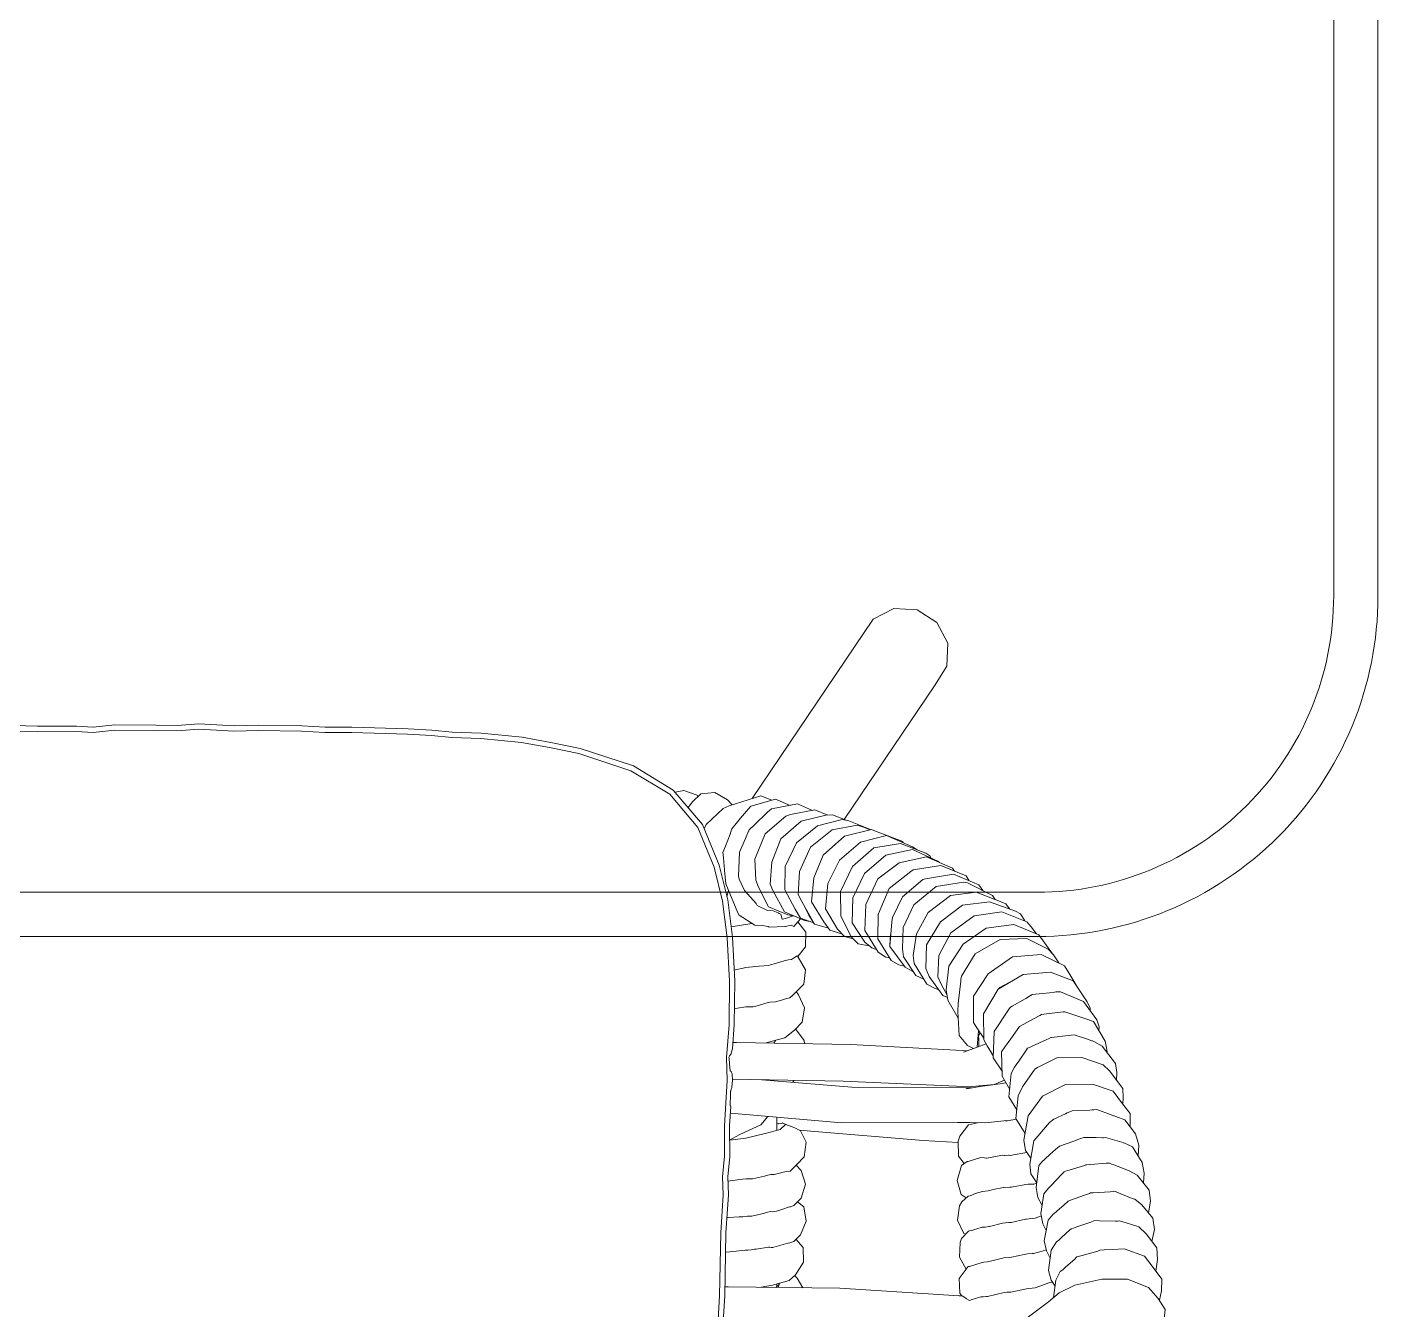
# Model space of a CAD drawing. Header units: centimetres. Extents: x 5488 to 20269, y -31398 to -19684.
# Drawn here: x 11840.88 to 11880.53, y -23147.82 to -23110.16 of the extents above; entities that cross this region are included whole.
import ezdxf

# ---------------------------------------------------------------- set-up
doc = ezdxf.new("R2010")
doc.units = ezdxf.units.CM
doc.set_wipeout_variables(frame=1)
doc.linetypes.add('DOT', pattern=[0.25, 0, -0.25])
doc.layers.add('wipeout', color=7, linetype='Continuous', true_color=0xffffff)
doc.layers.add('xxx_Auto_Tefris_Tefris', color=32, linetype='Continuous', lineweight=15)

# ---------------------------------------------------------------- blocks, each defined once
blk = doc.blocks.new('uyt6ueueyu')
at = {"linetype": 'DOT'}
blk.add_wipeout([(-901.908, 523.87), (-841.908, 523.87), (-834.837, 520.941), (-831.908, 513.87), (-831.908, 451.684), (-834.837, 446.799), (-841.908, 443.87), (-901.908, 443.87), (-908.979, 446.799), (-911.908, 453.87), (-911.908, 513.87), (-908.979, 520.941)], dxfattribs=at).dxf.layer = 'wipeout'
at = {"color": 0}
for points in [[(-901.908, 523.87), (-841.908, 523.87, -0.414214), (-831.908, 513.87), (-831.908, 453.87, -0.414214), (-841.908, 443.87), (-901.908, 443.87, -0.414214), (-911.908, 453.87), (-911.908, 513.87, -0.414214)], [(-901.908, 522.57), (-841.908, 522.57, -0.414214), (-833.208, 513.87), (-833.208, 453.87, -0.414214), (-841.908, 445.17), (-901.908, 445.17, -0.414214), (-910.608, 453.87), (-910.608, 513.87, -0.414214)]]:
    blk.add_lwpolyline(points, format="xyb", close=True, dxfattribs=at)
blk = doc.blocks.new('trtetre')
at = {"color": 0, "linetype": 'ByBlock'}
for points in [[(398.647, 34.529), (399.744, 35.351)], [(408.211, 35.404), (408.147, 34.36)], [(408.363, 35.401), (408.299, 34.358)], [(395.264, 35.126), (395.226, 34.758)], [(395.427, 34.43), (395.226, 34.758)], [(398.332, 34.272), (398.647, 34.529)], [(400.912, 34.475), (400.954, 34.493)], [(400.987, 34.481), (400.954, 34.493)], [(395.323, 33.865), (395.334, 34.214)], [(395.393, 34.485), (395.334, 34.214)], [(395.427, 34.43), (395.712, 34.107)], [(395.712, 34.107), (396.327, 33.863)], [(397.871, 34.04), (398.332, 34.272)], [(398.432, 33.896), (398.498, 34.407)], [(398.69, 33.996), (399.035, 34.126)], [(399.129, 34.133), (399.035, 34.126)], [(399.237, 34.142), (399.129, 34.133)], [(399.237, 34.142), (399.297, 34.147)], [(399.297, 34.147), (399.753, 34.244)], [(399.776, 34.245), (399.753, 34.244)], [(399.874, 34.251), (399.776, 34.245)], [(399.874, 34.251), (399.946, 34.256)], [(399.946, 34.256), (400.44, 34.374)], [(400.461, 34.376), (400.44, 34.374)], [(400.479, 34.378), (400.461, 34.376)], [(400.479, 34.378), (400.565, 34.389)], [(400.631, 34.384), (400.566, 34.389)], [(400.891, 34.466), (400.631, 34.384)], [(400.912, 34.475), (400.891, 34.467)], [(401.054, 34.44), (400.987, 34.481)], [(401.074, 34.428), (401.054, 34.44)], [(401.074, 34.428), (401.185, 34.359)], [(401.184, 34.359), (401.271, 34.354)], [(401.191, 34.359), (401.246, 34.279)], [(401.246, 34.279), (401.269, 33.845)], [(404.775, 34.129), (401.271, 34.354)], [(404.775, 34.129), (408.048, 34.097)], [(405.855, 34.118), (406.028, 33.842)], [(406.58, 34.111), (406.539, 33.988)], [(406.65, 34.111), (406.551, 34.024)], [(407.084, 34.106), (406.744, 34.043)], [(408.142, 34.096), (408.048, 34.097)], [(408.147, 34.36), (408.112, 32.506)], [(408.299, 34.358), (408.264, 32.503)], [(395.323, 33.865), (395.634, 33.447)], [(396.327, 33.863), (397.086, 33.865)], [(397.086, 33.865), (397.871, 34.04)], [(398.432, 33.896), (398.304, 33.639)], [(398.565, 33.901), (398.454, 34.07)], [(398.614, 33.966), (398.53, 33.954)], [(398.644, 33.613), (398.565, 33.901)], [(398.69, 33.996), (398.614, 33.966)], [(401.178, 33.726), (401.003, 33.5)], [(401.269, 33.845), (401.178, 33.726)], [(406.071, 33.735), (405.838, 33.37)], [(406.028, 33.842), (406.099, 33.761)], [(406.255, 33.911), (406.071, 33.735)], [(406.744, 34.043), (406.255, 33.911)], [(406.62, 34.085), (406.62, 34.01)], [(395.496, 33.632), (395.45, 33.289)], [(395.634, 33.447), (395.832, 33.192)], [(397.878, 33.276), (398.135, 33.505)], [(398.135, 33.505), (398.23, 33.589)], [(398.23, 33.589), (398.304, 33.639)], [(398.569, 33.013), (398.644, 33.613)], [(399.96, 33.243), (400.311, 33.331)], [(400.311, 33.331), (400.434, 33.362)], [(400.541, 33.37), (400.434, 33.362)], [(400.541, 33.37), (400.595, 33.374)], [(400.595, 33.374), (400.777, 33.435)], [(400.777, 33.435), (400.963, 33.499)], [(400.986, 33.499), (400.963, 33.499)], [(400.986, 33.499), (401.003, 33.5)], [(401.06, 33.573), (401.261, 33.223)], [(405.838, 33.37), (405.847, 32.94)], [(395.469, 32.945), (395.45, 33.289)], [(395.469, 32.945), (395.784, 32.538)], [(395.832, 33.192), (396.426, 32.981)], [(396.426, 32.981), (396.768, 32.995)], [(396.768, 32.995), (397.011, 33.007)], [(397.011, 33.007), (397.139, 33.013)], [(397.181, 33.033), (397.139, 33.013)], [(397.181, 33.033), (397.2, 33.043)], [(397.2, 33.043), (397.66, 33.168)], [(397.66, 33.168), (397.813, 33.211)], [(397.843, 33.243), (397.813, 33.211)], [(397.878, 33.276), (397.843, 33.243)], [(398.412, 32.775), (398.569, 33.013)], [(398.705, 33.033), (398.598, 33.248)], [(398.771, 32.74), (398.705, 33.033)], [(398.831, 33.043), (398.71, 33.008)], [(398.831, 33.043), (399.087, 33.117)], [(399.123, 33.118), (399.087, 33.117)], [(399.262, 33.125), (399.123, 33.118)], [(399.357, 33.145), (399.262, 33.125)], [(399.357, 33.145), (399.729, 33.223)], [(399.729, 33.223), (399.783, 33.234)], [(399.958, 33.243), (399.783, 33.234)], [(399.96, 33.243), (399.958, 33.243)], [(401.261, 33.223), (401.242, 32.791)], [(406.061, 32.697), (405.847, 32.94)], [(406.365, 32.834), (406.704, 32.932)], [(406.735, 32.935), (406.704, 32.932)], [(406.735, 32.935), (406.782, 32.942)], [(406.822, 32.928), (406.782, 32.942)], [(406.861, 32.932), (406.822, 32.928)], [(407.222, 32.982), (406.861, 32.932)], [(407.274, 32.991), (407.223, 32.982)], [(407.274, 32.991), (407.375, 33.007)], [(407.475, 33.012), (407.375, 33.007)], [(407.535, 33.015), (407.475, 33.012)], [(408.004, 33.066), (407.535, 33.015)], [(408.004, 33.066), (408.109, 33.077)], [(408.118, 33.077), (408.109, 33.077)], [(408.123, 33.076), (408.118, 33.077)], [(395.614, 32.757), (395.54, 32.409)], [(395.992, 32.329), (395.784, 32.538)], [(398.021, 32.421), (398.262, 32.645)], [(398.262, 32.645), (398.349, 32.725)], [(398.349, 32.725), (398.412, 32.775)], [(398.654, 32.14), (398.771, 32.74)], [(401.204, 32.673), (400.994, 32.455)], [(401.082, 32.546), (401.136, 32.525)], [(401.082, 32.546), (401.136, 32.525)], [(401.136, 32.525), (401.316, 32.137)], [(401.242, 32.791), (401.204, 32.673)], [(405.929, 32.562), (405.759, 32.168)], [(406.12, 32.758), (405.929, 32.562)], [(406.239, 32.801), (406.12, 32.758)], [(406.284, 32.811), (406.239, 32.801)], [(406.284, 32.811), (406.295, 32.813)], [(406.295, 32.813), (406.365, 32.834)], [(395.587, 32.072), (395.54, 32.409)], [(396.008, 32.328), (395.992, 32.329)], [(396.055, 32.314), (396.008, 32.328)], [(396.055, 32.314), (396.498, 32.178)], [(396.498, 32.178), (396.574, 32.155)], [(396.611, 32.162), (396.574, 32.155)], [(396.683, 32.161), (396.611, 32.162)], [(396.683, 32.161), (397.148, 32.151)], [(397.148, 32.151), (397.301, 32.149)], [(397.315, 32.157), (397.301, 32.149)], [(397.406, 32.191), (397.315, 32.157)], [(397.406, 32.191), (397.816, 32.335)], [(397.816, 32.335), (397.959, 32.386)], [(397.959, 32.386), (397.987, 32.392)], [(398.021, 32.421), (397.987, 32.392)], [(398.511, 31.963), (398.654, 32.14)], [(398.818, 32.24), (398.712, 32.436)], [(398.869, 31.935), (398.818, 32.24)], [(399.326, 32.109), (399.739, 32.202)], [(399.814, 32.208), (399.739, 32.202)], [(399.913, 32.217), (399.814, 32.208)], [(399.913, 32.217), (399.995, 32.224)], [(399.995, 32.224), (400.378, 32.32)], [(400.378, 32.32), (400.402, 32.326)], [(400.502, 32.34), (400.402, 32.326)], [(400.502, 32.34), (400.595, 32.345)], [(400.595, 32.345), (400.784, 32.404)], [(400.784, 32.404), (400.901, 32.441)], [(400.962, 32.453), (400.901, 32.441)], [(400.962, 32.453), (400.994, 32.455)], [(401.316, 32.137), (401.255, 31.71)], [(405.759, 32.168), (405.828, 31.745)], [(408.112, 32.506), (408.041, 31.394)], [(408.264, 32.503), (408.194, 31.395)], [(395.587, 32.072), (395.913, 31.681)], [(395.716, 31.917), (395.652, 31.581)], [(398.192, 31.684), (398.401, 31.867)], [(398.401, 31.867), (398.492, 31.947)], [(398.492, 31.947), (398.511, 31.963)], [(398.78, 31.366), (398.869, 31.935)], [(398.856, 32.009), (399.04, 32.076)], [(399.217, 32.095), (399.04, 32.076)], [(399.289, 32.104), (399.217, 32.095)], [(399.289, 32.104), (399.326, 32.109)], [(405.828, 31.745), (406.015, 31.596)], [(406.188, 31.737), (406.122, 31.702)], [(406.223, 31.743), (406.188, 31.737)], [(406.223, 31.743), (406.247, 31.748)], [(406.247, 31.748), (406.475, 31.821)], [(406.475, 31.821), (406.632, 31.872)], [(406.674, 31.877), (406.632, 31.872)], [(406.674, 31.877), (406.761, 31.886)], [(406.816, 31.878), (406.761, 31.886)], [(406.984, 31.931), (406.816, 31.878)], [(406.984, 31.931), (407.064, 31.95)], [(407.064, 31.95), (407.358, 32.019)], [(407.403, 32.019), (407.358, 32.019)], [(407.403, 32.019), (407.484, 32.022)], [(407.484, 32.022), (407.616, 32.034)], [(407.729, 32.038), (407.618, 32.034)], [(408.051, 32.058), (407.729, 32.038)], [(408.051, 32.058), (408.083, 32.06)], [(395.689, 31.254), (395.652, 31.581)], [(396.117, 31.517), (395.913, 31.681)], [(396.162, 31.507), (396.117, 31.517)], [(396.24, 31.475), (396.162, 31.507)], [(396.24, 31.475), (396.639, 31.31)], [(396.839, 31.303), (397.339, 31.331)], [(397.339, 31.331), (397.417, 31.334)], [(397.447, 31.35), (397.417, 31.334)], [(397.592, 31.4), (397.447, 31.35)], [(397.592, 31.4), (397.998, 31.551)], [(397.998, 31.551), (398.069, 31.577)], [(398.081, 31.589), (398.069, 31.577)], [(398.192, 31.684), (398.081, 31.589)], [(398.65, 31.2), (398.78, 31.366)], [(398.958, 31.471), (398.833, 31.704)], [(399.007, 31.172), (398.958, 31.471)], [(400.586, 31.292), (400.795, 31.354)], [(400.794, 31.354), (400.948, 31.418)], [(400.948, 31.418), (401.006, 31.429)], [(401.188, 31.595), (401.006, 31.429)], [(401.066, 31.484), (401.214, 31.386)], [(401.255, 31.71), (401.188, 31.595)], [(401.325, 30.969), (401.214, 31.386)], [(405.903, 31.485), (405.78, 31.081)], [(406.122, 31.702), (405.903, 31.485)], [(408.041, 31.394), (408.058, 30.866)], [(408.194, 31.395), (408.211, 30.865)], [(395.689, 31.254), (396.043, 30.812)], [(395.864, 31.035), (395.835, 30.754)], [(396.639, 31.31), (396.697, 31.287)], [(396.744, 31.297), (396.697, 31.287)], [(396.839, 31.303), (396.744, 31.297)], [(398.26, 30.787), (398.573, 31.121)], [(398.573, 31.121), (398.6, 31.15)], [(398.6, 31.15), (398.65, 31.2)], [(398.928, 30.529), (399.007, 31.172)], [(399.165, 30.773), (398.99, 31.036)], [(398.992, 31.049), (399.081, 31.075)], [(399.138, 31.075), (399.081, 31.075)], [(399.244, 31.076), (399.138, 31.075)], [(399.308, 31.087), (399.244, 31.076)], [(399.308, 31.087), (399.738, 31.163)], [(399.738, 31.163), (399.784, 31.171)], [(399.958, 31.173), (399.784, 31.171)], [(399.966, 31.175), (399.958, 31.173)], [(399.966, 31.175), (400.269, 31.24)], [(400.269, 31.24), (400.414, 31.272)], [(400.58, 31.292), (400.414, 31.272)], [(400.58, 31.292), (400.586, 31.292)], [(401.196, 30.532), (401.325, 30.969)], [(405.78, 31.081), (405.904, 30.678)], [(407.523, 30.923), (407.623, 30.935)], [(407.623, 30.935), (408.054, 30.988)], [(395.9, 30.443), (395.835, 30.754)], [(396.276, 30.683), (396.043, 30.812)], [(396.35, 30.657), (396.276, 30.683)], [(396.35, 30.657), (396.727, 30.515)], [(397.594, 30.528), (397.553, 30.514)], [(397.594, 30.528), (398.043, 30.664)], [(398.043, 30.664), (398.185, 30.707)], [(398.202, 30.725), (398.185, 30.707)], [(398.26, 30.787), (398.202, 30.725)], [(398.81, 30.395), (398.928, 30.529)], [(399.192, 30.487), (399.165, 30.773)], [(401.039, 30.415), (401.196, 30.532)], [(405.904, 30.678), (406.056, 30.525)], [(406.228, 30.695), (406.03, 30.5)], [(406.346, 30.704), (406.228, 30.695)], [(406.472, 30.735), (406.346, 30.704)], [(406.472, 30.735), (406.503, 30.744)], [(406.503, 30.744), (406.695, 30.793)], [(406.8, 30.797), (406.695, 30.793)], [(406.922, 30.826), (406.8, 30.797)], [(406.922, 30.826), (406.978, 30.839)], [(406.978, 30.839), (407.33, 30.924)], [(407.498, 30.92), (407.33, 30.924)], [(407.523, 30.923), (407.498, 30.92)], [(408.058, 30.866), (407.998, 30.263)], [(408.211, 30.865), (408.152, 30.261)], [(395.9, 30.443), (396.18, 29.986)], [(395.996, 29.938), (396.015, 30.255)], [(396.727, 30.515), (396.799, 30.487)], [(396.799, 30.487), (396.856, 30.46)], [(396.951, 30.467), (396.856, 30.46)], [(396.951, 30.467), (397.416, 30.506)], [(397.416, 30.506), (397.52, 30.515)], [(397.52, 30.515), (397.553, 30.514)], [(398.531, 30.143), (398.42, 30.046)], [(398.531, 30.143), (398.595, 30.202)], [(398.595, 30.202), (398.756, 30.347)], [(398.756, 30.347), (398.798, 30.385)], [(398.798, 30.385), (398.81, 30.395)], [(399.078, 29.806), (399.192, 30.487)], [(399.325, 30.088), (399.163, 30.312)], [(399.284, 30.145), (399.624, 30.204)], [(399.624, 30.204), (399.775, 30.233)], [(399.803, 30.231), (399.775, 30.233)], [(399.821, 30.231), (399.803, 30.231)], [(399.821, 30.231), (399.935, 30.235)], [(399.947, 30.234), (399.935, 30.235)], [(399.998, 30.228), (399.947, 30.234)], [(400.462, 30.314), (399.998, 30.228)], [(400.462, 30.314), (400.479, 30.317)], [(400.528, 30.31), (400.479, 30.317)], [(400.629, 30.294), (400.528, 30.31)], [(400.946, 30.391), (400.629, 30.294)], [(400.946, 30.391), (400.973, 30.4)], [(400.973, 30.4), (401.007, 30.416)], [(401.007, 30.416), (401.039, 30.415)], [(401.121, 30.476), (401.291, 30.253)], [(401.294, 29.821), (401.291, 30.253)], [(405.813, 30.272), (405.755, 29.849)], [(406.03, 30.5), (405.813, 30.272)], [(407.998, 30.263), (408.006, 29.368)], [(408.152, 30.261), (408.16, 29.369)], [(396.093, 29.6), (395.996, 29.938)], [(396.438, 29.865), (396.18, 29.986)], [(396.445, 29.863), (396.438, 29.865)], [(396.499, 29.847), (396.445, 29.863)], [(396.499, 29.847), (396.975, 29.707)], [(397.784, 29.771), (397.666, 29.727)], [(397.784, 29.771), (397.85, 29.796)], [(397.85, 29.796), (397.907, 29.816)], [(397.907, 29.816), (398.324, 29.961)], [(398.393, 30.023), (398.324, 29.961)], [(398.42, 30.046), (398.393, 30.023)], [(398.618, 29.269), (399.078, 29.806)], [(399.368, 29.79), (399.247, 29.074)], [(399.368, 29.79), (399.325, 30.088)], [(401.247, 29.668), (401.294, 29.821)], [(402.327, 29.799), (401.294, 29.853)], [(402.327, 29.799), (405.619, 29.523)], [(405.755, 29.849), (405.937, 29.497)], [(408.003, 29.791), (407.531, 29.728)], [(407.924, 29.736), (407.707, 29.621)], [(408.003, 29.779), (407.924, 29.736)], [(396.093, 29.6), (396.409, 29.192)], [(396.255, 29.334), (396.26, 29.385)], [(397.03, 29.714), (396.975, 29.707)], [(397.058, 29.715), (397.03, 29.714)], [(397.061, 29.715), (397.058, 29.715)], [(397.061, 29.715), (397.073, 29.714)], [(397.073, 29.714), (397.253, 29.712)], [(397.253, 29.712), (397.617, 29.704)], [(397.666, 29.727), (397.617, 29.704)], [(399.605, 29.148), (399.335, 29.593)], [(400.999, 29.334), (401.247, 29.668)], [(405.957, 29.495), (405.619, 29.523)], [(405.965, 29.489), (405.957, 29.495)], [(406.073, 29.439), (405.965, 29.489)], [(406.166, 29.4), (406.073, 29.439)], [(406.304, 29.348), (406.166, 29.4)], [(406.304, 29.348), (406.417, 29.298)], [(406.524, 29.472), (406.369, 29.33)], [(406.964, 29.595), (406.524, 29.472)], [(406.623, 29.5), (406.623, 29.115)], [(407.531, 29.728), (406.964, 29.595)], [(407.707, 29.621), (407.089, 29.338)], [(408.006, 29.368), (407.971, 28.803)], [(408.16, 29.369), (408.078, 28.039)], [(396.255, 29.334), (396.249, 29.002)], [(396.472, 28.722), (396.249, 29.002)], [(396.673, 29.092), (396.409, 29.192)], [(396.716, 29.077), (396.673, 29.092)], [(396.741, 29.068), (396.716, 29.077)], [(396.741, 29.068), (396.809, 29.043)], [(396.809, 29.043), (397.225, 28.889)], [(398.017, 28.954), (397.955, 28.925)], [(398.098, 28.989), (398.017, 28.954)], [(398.147, 29.011), (398.099, 28.989)], [(398.147, 29.011), (398.486, 29.166)], [(398.486, 29.166), (398.493, 29.169)], [(398.493, 29.169), (398.618, 29.269)], [(398.82, 28.499), (399.247, 29.074)], [(399.537, 28.486), (399.605, 29.148)], [(399.594, 29.167), (399.855, 29.215)], [(399.855, 29.215), (399.916, 29.218)], [(400.497, 29.28), (399.868, 29.213)], [(400.945, 29.269), (400.497, 29.28)], [(400.999, 29.334), (400.73, 29.274)], [(400.945, 29.269), (401.322, 29.27)], [(404.708, 29.28), (401.322, 29.27)], [(404.708, 29.28), (407.983, 28.998)], [(406.449, 29.282), (406.417, 29.298)], [(406.464, 29.293), (406.449, 29.283)], [(406.464, 29.293), (406.569, 29.305)], [(406.569, 29.305), (406.584, 29.301)], [(406.623, 29.308), (406.584, 29.301)], [(407.089, 29.338), (406.88, 29.093)], [(396.466, 28.73), (396.452, 28.547)], [(396.466, 28.273), (396.452, 28.547)], [(396.472, 28.722), (396.75, 28.347)], [(397.315, 28.898), (397.225, 28.889)], [(397.364, 28.9), (397.315, 28.898)], [(397.364, 28.9), (397.435, 28.903)], [(397.435, 28.903), (397.955, 28.925)], [(399.807, 28.518), (399.58, 28.901)], [(407.981, 28.779), (407.971, 28.803)], [(407.989, 28.761), (407.98, 28.447)], [(407.986, 28.768), (407.981, 28.779)], [(407.986, 28.768), (407.989, 28.761)], [(396.466, 28.273), (396.857, 27.752)], [(396.75, 28.347), (397.36, 28.144)], [(398.144, 28.149), (398.82, 28.499)], [(399.252, 27.998), (399.406, 28.22)], [(399.406, 28.22), (399.408, 28.224)], [(399.431, 28.257), (399.408, 28.224)], [(399.431, 28.257), (399.537, 28.486)], [(399.739, 27.834), (399.807, 28.518)], [(400.005, 27.911), (399.785, 28.296)], [(400.24, 28.154), (399.937, 28.029)], [(400.657, 28.21), (400.062, 28.134)], [(400.679, 28.196), (400.24, 28.154)], [(400.657, 28.194), (400.656, 28.21)], [(401.054, 28.278), (400.657, 28.21)], [(400.679, 28.196), (400.974, 28.219)], [(400.895, 28.251), (401.087, 28.25)], [(400.974, 28.219), (401.344, 28.203)], [(404.419, 28.23), (401.087, 28.25)], [(404.674, 28.056), (401.344, 28.203)], [(404.419, 28.23), (407.061, 28.014)], [(407.936, 28.224), (407.924, 28.037)], [(407.941, 28.242), (407.936, 28.224)], [(407.941, 28.242), (407.967, 28.323)], [(407.967, 28.323), (407.973, 28.344)], [(407.982, 28.356), (407.973, 28.344)], [(407.981, 28.394), (407.98, 28.447)], [(407.982, 28.356), (407.981, 28.394)], [(396.652, 28.025), (396.643, 27.804)], [(396.643, 27.804), (396.685, 27.533)], [(397.36, 28.144), (398.144, 28.149)], [(399.064, 27.728), (399.252, 27.998)], [(399.644, 27.646), (399.739, 27.834)], [(400.062, 28.134), (399.897, 28.1)], [(400.022, 27.194), (400.005, 27.911)], [(400.271, 27.366), (400.008, 27.757)], [(404.674, 28.056), (407.925, 27.999)], [(406.152, 28.088), (406.118, 28.031)], [(407.924, 28.037), (407.929, 27.841)], [(407.949, 27.798), (407.929, 27.841)], [(407.949, 27.798), (407.96, 27.774)], [(407.961, 27.773), (407.96, 27.774)], [(407.988, 27.753), (407.961, 27.773)], [(408.007, 27.547), (407.988, 27.753)], [(408.078, 28.039), (408.094, 27.356)], [(396.685, 27.533), (397.071, 27.031)], [(397.044, 27.572), (396.857, 27.752)], [(397.044, 27.572), (397.665, 27.359)], [(397.665, 27.359), (398.405, 27.367)], [(398.405, 27.367), (398.967, 27.658)], [(398.967, 27.658), (399.047, 27.701)], [(399.061, 27.723), (399.047, 27.701)], [(399.064, 27.728), (399.061, 27.723)], [(399.297, 27.136), (399.52, 27.466)], [(399.52, 27.466), (399.597, 27.58)], [(399.597, 27.58), (399.644, 27.646)], [(400.238, 26.602), (400.271, 27.366)], [(408.007, 27.547), (408.023, 27.379)], [(408.023, 27.379), (408.024, 27.356)], [(408.094, 27.356), (408.023, 26.397)], [(396.929, 27.215), (396.931, 27.129)], [(396.987, 26.885), (396.931, 27.129)], [(397.313, 26.891), (397.071, 27.031)], [(398.699, 26.833), (399.144, 27.035)], [(399.144, 27.035), (399.256, 27.085)], [(399.256, 27.085), (399.265, 27.088)], [(399.297, 27.136), (399.265, 27.088)], [(399.859, 26.957), (399.915, 27.035)], [(400.022, 27.194), (399.915, 27.035)], [(400.394, 27.099), (400.268, 27.308)], [(400.445, 27.017), (400.268, 27.304)], [(400.548, 26.844), (400.445, 27.017)], [(400.745, 27.06), (400.48, 26.957)], [(400.688, 27.038), (400.692, 26.826)], [(400.741, 27.059), (400.698, 26.573)], [(401.145, 27.204), (400.745, 27.06)], [(400.853, 27.099), (401.026, 27.01)], [(401.026, 27.01), (401.269, 26.716)], [(401.027, 27.161), (401.181, 27.153)], [(404.446, 26.977), (401.181, 27.153)], [(404.446, 26.977), (407.799, 26.918)], [(407.921, 27.103), (407.869, 26.398)], [(407.957, 27.232), (407.921, 27.103)], [(407.957, 27.232), (407.963, 27.251)], [(408.005, 27.315), (407.963, 27.251)], [(408.025, 27.346), (408.005, 27.315)], [(408.025, 27.346), (408.024, 27.356)], [(396.987, 26.885), (397.322, 26.305)], [(397.166, 26.576), (397.159, 26.456)], [(397.313, 26.891), (397.361, 26.875)], [(397.361, 26.875), (397.38, 26.871)], [(397.38, 26.871), (397.505, 26.827)], [(397.505, 26.827), (397.894, 26.699)], [(397.894, 26.699), (398.07, 26.715)], [(398.07, 26.715), (398.561, 26.771)], [(398.561, 26.771), (398.582, 26.773)], [(398.644, 26.808), (398.582, 26.773)], [(398.699, 26.833), (398.644, 26.808)], [(399.571, 26.552), (399.756, 26.812)], [(399.756, 26.812), (399.859, 26.957)], [(399.824, 25.964), (400.238, 26.602)], [(400.553, 26.078), (400.548, 26.844)], [(400.754, 26.491), (400.548, 26.793)], [(400.713, 26.739), (400.657, 26.634)], [(400.692, 26.826), (400.694, 26.792)], [(400.694, 26.792), (400.705, 26.761)], [(400.705, 26.761), (400.706, 26.727)], [(401.269, 26.716), (401.31, 26.014)], [(405.805, 26.953), (405.822, 26.859)], [(405.822, 26.859), (406.068, 26.522)], [(406.39, 26.781), (406.098, 26.554)], [(406.758, 26.885), (406.39, 26.781)], [(406.71, 26.937), (406.658, 26.857)], [(406.931, 26.934), (406.758, 26.885)], [(407.907, 26.917), (407.799, 26.918)], [(397.228, 26.257), (397.159, 26.456)], [(397.228, 26.257), (397.624, 25.712)], [(397.322, 26.305), (397.577, 26.217)], [(397.577, 26.217), (398.169, 26.018)], [(398.96, 26.162), (399.375, 26.384)], [(399.375, 26.384), (399.499, 26.45)], [(399.516, 26.476), (399.499, 26.45)], [(399.571, 26.552), (399.516, 26.476)], [(400.846, 26.336), (400.754, 26.491)], [(400.852, 25.562), (400.846, 26.336)], [(401.299, 26.204), (401.6, 25.673)], [(405.874, 26.32), (405.808, 25.905)], [(406.098, 26.554), (405.874, 26.32)], [(407.869, 26.398), (407.856, 25.113)], [(408.023, 26.397), (408.01, 25.123)], [(397.423, 25.989), (397.42, 25.913)], [(397.51, 25.731), (397.42, 25.913)], [(398.169, 26.018), (398.205, 26.022)], [(398.205, 26.022), (398.218, 26.025)], [(398.218, 26.025), (398.786, 26.091)], [(398.786, 26.091), (398.85, 26.098)], [(398.902, 26.131), (398.85, 26.098)], [(398.96, 26.162), (398.902, 26.131)], [(399.331, 25.637), (399.711, 25.857)], [(399.711, 25.857), (399.759, 25.884)], [(399.759, 25.884), (399.776, 25.893)], [(399.776, 25.893), (399.824, 25.964)], [(400.129, 25.356), (400.553, 26.078)], [(401.221, 25.116), (401.302, 25.772)], [(401.302, 25.771), (401.31, 26.014)], [(405.98, 25.521), (405.808, 25.905)], [(406.872, 25.75), (407.193, 25.84)], [(407.193, 25.84), (407.315, 25.875)], [(407.52, 25.878), (407.315, 25.875)], [(407.52, 25.878), (407.528, 25.878)], [(407.528, 25.878), (407.775, 25.912)], [(407.775, 25.912), (407.864, 25.925)], [(397.51, 25.731), (397.922, 25.11)], [(397.624, 25.712), (398.297, 25.433)], [(398.433, 25.437), (398.297, 25.433)], [(398.468, 25.442), (398.433, 25.437)], [(398.472, 25.442), (398.468, 25.442)], [(398.615, 25.459), (398.472, 25.442)], [(398.615, 25.459), (399.125, 25.511)], [(399.155, 25.531), (399.125, 25.511)], [(399.169, 25.54), (399.155, 25.531)], [(399.177, 25.544), (399.169, 25.54)], [(399.317, 25.629), (399.177, 25.544)], [(399.331, 25.637), (399.317, 25.629)], [(400.418, 24.905), (400.852, 25.562)], [(401.6, 25.673), (401.649, 25.373)], [(401.612, 25.604), (401.753, 25.545)], [(401.627, 25.507), (401.787, 25.23)], [(401.753, 25.545), (402.152, 24.985)], [(406.061, 25.441), (405.828, 25.208)], [(405.98, 25.521), (406.048, 25.427)], [(406.076, 25.455), (406.061, 25.441)], [(406.093, 25.472), (406.076, 25.455)], [(406.161, 25.539), (406.093, 25.472)], [(406.165, 25.544), (406.237, 25.609)], [(406.243, 25.61), (406.237, 25.609)], [(406.335, 25.627), (406.243, 25.61)], [(406.458, 25.667), (406.335, 25.627)], [(406.458, 25.667), (406.622, 25.717)], [(406.622, 25.717), (406.657, 25.727)], [(406.815, 25.733), (406.657, 25.727)], [(406.872, 25.75), (406.815, 25.733)], [(397.848, 25.222), (398.052, 24.871)], [(397.922, 25.11), (398.585, 24.854)], [(399.387, 24.926), (400.129, 25.356)], [(399.636, 25.071), (399.951, 25.24)], [(399.951, 25.24), (400.08, 25.309)], [(400.08, 25.309), (400.129, 25.356)], [(401.216, 25.063), (401.205, 24.977)], [(401.221, 25.116), (401.216, 25.063)], [(401.649, 25.373), (401.571, 24.681)], [(401.787, 25.23), (401.894, 24.994)], [(401.894, 24.994), (401.866, 24.37)], [(401.881, 25.365), (401.971, 25.338)], [(401.971, 25.338), (402.214, 25.21)], [(402.152, 24.985), (402.243, 24.749)], [(402.214, 25.21), (402.586, 24.604)], [(402.306, 25.06), (402.539, 24.957)], [(405.828, 25.208), (405.782, 24.785)], [(407.856, 25.113), (407.921, 23.828)], [(408.01, 25.123), (408.075, 23.848)], [(398.174, 24.666), (398.052, 24.871)], [(398.174, 24.666), (398.863, 24.335)], [(398.497, 24.351), (398.341, 24.586)], [(398.585, 24.854), (399.387, 24.926)], [(399.701, 24.408), (400.418, 24.905)], [(401.205, 24.977), (400.798, 24.313)], [(401.571, 24.681), (401.15, 24.038)], [(402.243, 24.749), (402.232, 24.057)], [(402.539, 24.957), (402.904, 24.405)], [(402.586, 24.604), (402.618, 24.371)], [(402.621, 24.833), (402.646, 24.826)], [(402.646, 24.826), (402.858, 24.709)], [(402.858, 24.709), (403.302, 24.105)], [(402.883, 24.676), (403.044, 24.637)], [(403.266, 24.509), (403.044, 24.637)], [(405.782, 24.785), (405.992, 24.411)], [(406.657, 24.598), (406.379, 24.509)], [(406.806, 24.645), (406.657, 24.598)], [(406.806, 24.645), (406.85, 24.658)], [(406.85, 24.658), (406.855, 24.661)], [(407.14, 24.684), (406.855, 24.661)], [(407.527, 24.719), (407.14, 24.684)], [(407.606, 24.737), (407.527, 24.719)], [(407.798, 24.779), (407.606, 24.737)], [(407.798, 24.779), (407.872, 24.795)], [(398.654, 24.176), (398.497, 24.351)], [(398.93, 23.764), (398.527, 24.317)], [(398.863, 24.335), (399.701, 24.408)], [(400.798, 24.313), (400.07, 23.901)], [(401.866, 24.37), (401.512, 23.702)], [(402.618, 24.371), (402.523, 23.731)], [(402.904, 24.405), (402.928, 24.174)], [(403.266, 24.509), (403.658, 23.881)], [(403.309, 24.44), (403.421, 24.413)], [(403.421, 24.413), (403.642, 24.265)], [(403.642, 24.265), (404.033, 23.631)], [(403.68, 24.204), (403.831, 24.145)], [(406.008, 24.396), (405.779, 24.111)], [(405.992, 24.411), (406.024, 24.38)], [(406.042, 24.389), (406.024, 24.38)], [(406.054, 24.394), (406.042, 24.389)], [(406.128, 24.446), (406.054, 24.394)], [(406.128, 24.446), (406.186, 24.482)], [(406.275, 24.495), (406.186, 24.482)], [(406.379, 24.509), (406.275, 24.495)], [(399.286, 23.864), (398.654, 24.176)], [(400.07, 23.901), (399.286, 23.864)], [(401.15, 24.038), (400.475, 23.566)], [(402.232, 24.057), (401.813, 23.378)], [(402.928, 24.174), (402.917, 23.545)], [(403.302, 24.105), (403.245, 23.377)], [(403.267, 23.63), (403.292, 23.875)], [(403.302, 24.105), (403.292, 23.875)], [(403.658, 23.881), (403.642, 23.162)], [(403.831, 24.145), (404.04, 23.976)], [(403.906, 24.084), (404.23, 24.022)], [(404.04, 23.976), (404.411, 23.404)], [(404.23, 24.022), (404.435, 23.823)], [(404.377, 23.879), (404.638, 23.813)], [(404.435, 23.823), (404.744, 23.203)], [(404.638, 23.813), (404.835, 23.594)], [(405.779, 24.111), (405.773, 23.677)], [(407.921, 23.828), (408.062, 22.733)], [(408.075, 23.848), (408.215, 22.768)], [(399.66, 23.457), (398.93, 23.764)], [(399.155, 23.524), (399, 23.735)], [(399.155, 23.524), (399.283, 23.375)], [(400.475, 23.566), (399.66, 23.457)], [(401.512, 23.702), (400.83, 23.207)], [(402.523, 23.731), (402.177, 23.108)], [(402.917, 23.545), (402.597, 22.882)], [(403.26, 23.566), (403.267, 23.63)], [(404.033, 23.631), (404.01, 22.871)], [(404.411, 23.404), (404.392, 22.678)], [(404.709, 23.734), (405.062, 23.621)], [(404.835, 23.594), (405.194, 22.994)], [(405.062, 23.621), (405.243, 23.382)], [(405.105, 23.565), (405.512, 23.443)], [(405.512, 23.443), (405.888, 22.78)], [(405.512, 23.443), (405.677, 23.182)], [(405.537, 23.404), (405.924, 23.275)], [(405.773, 23.677), (406.003, 23.377)], [(405.927, 23.288), (406.117, 23.512)], [(406.117, 23.512), (406.12, 23.513)], [(406.122, 23.512), (406.12, 23.513)], [(406.122, 23.512), (406.125, 23.512)], [(406.195, 23.481), (406.125, 23.512)], [(406.362, 23.512), (406.195, 23.481)], [(406.362, 23.512), (406.388, 23.513)], [(406.388, 23.513), (406.841, 23.538)], [(406.878, 23.516), (406.841, 23.538)], [(406.93, 23.509), (406.878, 23.516)], [(407.036, 23.487), (406.93, 23.509)], [(407.036, 23.487), (407.27, 23.48)], [(407.27, 23.48), (407.722, 23.18)], [(407.96, 23.524), (407.351, 23.426)], [(400.015, 23.081), (399.283, 23.375)], [(399.471, 23.144), (399.341, 23.351)], [(399.471, 23.144), (399.612, 23.063)], [(400.38, 22.79), (399.612, 23.063)], [(399.9, 22.853), (399.796, 22.997)], [(400.83, 23.207), (400.015, 23.081)], [(401.813, 23.378), (401.175, 22.887)], [(402.177, 23.108), (401.524, 22.608)], [(403.229, 23.25), (402.936, 22.64)], [(403.245, 23.377), (403.229, 23.25)], [(403.601, 23.043), (403.325, 22.402)], [(403.642, 23.162), (403.601, 23.043)], [(404.744, 23.203), (404.747, 22.487)], [(405.243, 23.382), (405.604, 22.787)], [(405.643, 23.368), (405.81, 23.338)], [(405.677, 23.182), (405.879, 22.795)], [(405.81, 23.338), (406.396, 23.088)], [(405.924, 23.275), (406.081, 23.006)], [(406.081, 23.006), (406.39, 22.435)], [(406.136, 23.205), (406.128, 23.202)], [(406.132, 23.2), (406.294, 23.169)], [(406.334, 23.27), (406.136, 23.205)], [(406.294, 23.169), (406.864, 22.936)], [(406.334, 23.27), (406.452, 23.305)], [(406.396, 23.088), (406.736, 22.46)], [(406.452, 23.305), (406.458, 23.303)], [(406.462, 23.3), (406.458, 23.303)], [(406.462, 23.3), (406.466, 23.296)], [(406.503, 23.158), (406.466, 23.296)], [(406.55, 23.13), (406.503, 23.158)], [(406.579, 23.11), (406.55, 23.13)], [(406.728, 23.056), (406.579, 23.11)], [(406.728, 23.056), (406.898, 23.041)], [(406.898, 23.041), (407.194, 22.896)], [(407.722, 23.18), (407.764, 23.113)], [(407.764, 23.113), (408.115, 22.261)], [(399.9, 22.853), (400.062, 22.78)], [(400.767, 22.503), (400.062, 22.78)], [(400.293, 22.602), (400.209, 22.722)], [(401.021, 22.231), (400.293, 22.602)], [(401.175, 22.887), (400.38, 22.79)], [(401.524, 22.608), (400.767, 22.503)], [(402.597, 22.882), (401.945, 22.34)], [(402.936, 22.64), (402.334, 22.134)], [(404.01, 22.871), (403.655, 22.116)], [(404.392, 22.678), (404.049, 21.956)], [(405.194, 22.994), (405.125, 22.258)], [(405.604, 22.787), (405.539, 22.083)], [(405.888, 22.78), (405.992, 22.579)], [(406.864, 22.936), (407.162, 22.359)], [(407.223, 22.841), (407.194, 22.896)], [(407.566, 22.458), (407.223, 22.841)], [(408.084, 22.643), (408.038, 22.449)], [(408.062, 22.733), (408.308, 21.716)], [(408.215, 22.768), (408.456, 21.771)], [(400.696, 22.294), (400.573, 22.46)], [(401.438, 21.976), (400.696, 22.294)], [(401.021, 22.231), (401.141, 22.216)], [(401.945, 22.34), (401.141, 22.216)], [(403.325, 22.402), (402.687, 21.9)], [(404.747, 22.487), (404.402, 21.753)], [(405.125, 22.258), (404.782, 21.568)], [(405.992, 22.579), (405.95, 21.898)], [(406.39, 22.435), (406.371, 21.754)], [(406.816, 22.276), (406.736, 22.46)], [(406.816, 22.276), (406.77, 21.624)], [(407.162, 22.359), (407.238, 22.159)], [(407.566, 22.458), (407.721, 22.123)], [(408.115, 22.261), (408.158, 21.859)], [(401.067, 22.031), (400.973, 22.175)], [(401.809, 21.725), (401.067, 22.031)], [(401.464, 21.803), (401.404, 21.893)], [(402.256, 22.115), (401.438, 21.976)], [(402.62, 21.849), (401.809, 21.725)], [(402.256, 22.115), (402.334, 22.134)], [(402.62, 21.849), (402.687, 21.9)], [(403.655, 22.116), (403.028, 21.644)], [(404.049, 21.956), (403.42, 21.424)], [(405.539, 22.083), (405.263, 21.421)], [(405.95, 21.898), (405.636, 21.185)], [(407.238, 22.159), (407.27, 21.54)], [(407.721, 22.123), (407.745, 22.04)], [(407.723, 21.579), (407.745, 22.04)], [(408.158, 21.85), (408.158, 21.859)], [(408.186, 21.498), (408.158, 21.85)], [(402.229, 21.473), (401.464, 21.803)], [(401.847, 21.638), (401.896, 21.593)], [(402.643, 21.254), (401.896, 21.593)], [(402.134, 21.44), (402.089, 21.506)], [(402.134, 21.44), (402.247, 21.36)], [(403.028, 21.644), (402.229, 21.473)], [(403.42, 21.424), (402.643, 21.254)], [(404.402, 21.753), (403.771, 21.211)], [(404.782, 21.568), (404.166, 21.042)], [(405.263, 21.421), (404.636, 20.861)], [(406.371, 21.754), (406.04, 21.061)], [(406.77, 21.624), (406.499, 20.941)], [(407.27, 21.54), (406.966, 20.798)], [(407.722, 21.558), (407.715, 21.355)], [(407.722, 21.558), (407.723, 21.579)], [(408.186, 21.498), (408.194, 21.411)], [(408.194, 21.411), (408.203, 21.342)], [(408.308, 21.716), (408.801, 20.526)], [(408.456, 21.771), (408.936, 20.613)], [(402.989, 21.075), (402.247, 21.36)], [(402.504, 21.261), (402.638, 21.18)], [(403.401, 20.848), (402.638, 21.18)], [(402.927, 21.025), (402.901, 21.065)], [(403.673, 20.732), (402.927, 21.025)], [(403.771, 21.211), (402.989, 21.075)], [(404.166, 21.042), (403.401, 20.848)], [(405.636, 21.185), (404.995, 20.679)], [(406.04, 21.061), (405.422, 20.565)], [(407.541, 20.934), (407.715, 21.329)], [(407.715, 21.355), (407.715, 21.329)], [(407.994, 20.804), (408.131, 21.154)], [(408.131, 21.154), (408.203, 21.342)], [(403.673, 20.732), (403.846, 20.667)], [(404.636, 20.861), (403.846, 20.667)], [(404.506, 20.414), (403.867, 20.672)], [(404.078, 20.604), (403.885, 20.677)], [(404.995, 20.679), (404.265, 20.541)], [(406.499, 20.941), (405.909, 20.419)], [(406.966, 20.798), (406.358, 20.273)], [(407.274, 20.529), (407.433, 20.682)], [(407.441, 20.703), (407.433, 20.682)], [(407.447, 20.718), (407.441, 20.703)], [(407.447, 20.718), (407.541, 20.934)], [(407.811, 20.492), (407.937, 20.644)], [(407.97, 20.741), (407.937, 20.644)], [(407.994, 20.804), (407.97, 20.741)], [(408.749, 20.651), (408.696, 20.517)], [(404.078, 20.604), (404.265, 20.541)], [(404.506, 20.414), (404.698, 20.376)], [(404.985, 20.239), (404.586, 20.399)], [(405.422, 20.565), (404.698, 20.376)], [(405.183, 20.244), (404.985, 20.239)], [(405.503, 20.095), (405.125, 20.243)], [(405.909, 20.419), (405.183, 20.244)], [(406.223, 20.23), (405.503, 20.095)], [(406.223, 20.23), (406.358, 20.273)], [(407.274, 20.529), (406.895, 20.164)], [(407.628, 20.27), (407.512, 20.129)], [(407.628, 20.27), (407.633, 20.276)], [(407.633, 20.276), (407.811, 20.492)], [(408.696, 20.517), (408.195, 20.052)], [(408.801, 20.526), (409.658, 19.512)], [(408.936, 20.613), (409.763, 19.635)], [(406.01, 19.919), (405.575, 20.109)], [(406.78, 20.065), (406.01, 19.919)], [(406.655, 19.78), (406.224, 19.96)], [(407.387, 19.979), (406.655, 19.78)], [(406.78, 20.065), (406.895, 20.164)], [(408.021, 19.973), (407.094, 19.678)], [(407.387, 19.979), (407.512, 20.129)], [(407.935, 19.946), (407.94, 19.936)], [(408.07, 19.797), (407.94, 19.936)], [(408.021, 19.973), (408.195, 20.052)], [(409.098, 19.859), (408.85, 19.625)], [(409.098, 19.859), (409.223, 20.027)], [(407.094, 19.678), (406.771, 19.812)], [(408.07, 19.797), (408.438, 19.585)], [(408.438, 19.585), (408.85, 19.625)], [(408.962, 19.664), (408.938, 19.708)], [(408.962, 19.664), (409.354, 19.519)], [(409.354, 19.519), (409.605, 19.574)], [(409.658, 19.512), (410.831, 18.8)], [(409.763, 19.635), (410.901, 18.944)], [(410.831, 18.8), (412.389, 18.288)], [(410.901, 18.944), (412.434, 18.441)], [(412.389, 18.288), (413.255, 18.11)], [(412.434, 18.441), (413.289, 18.265)], [(413.289, 18.265), (414.118, 18.118)], [(413.255, 18.11), (414.091, 17.962)], [(414.091, 17.962), (415.293, 17.838)], [(414.118, 18.118), (415.308, 17.995)], [(415.308, 17.995), (416.162, 17.97)], [(416.162, 17.97), (416.757, 17.91)], [(416.757, 17.91), (417.455, 17.873)], [(417.455, 17.873), (419.096, 17.818)], [(415.293, 17.838), (416.148, 17.813)], [(416.148, 17.813), (416.741, 17.753)], [(416.741, 17.753), (417.444, 17.716)], [(417.444, 17.716), (419.09, 17.661)], [(419.09, 17.661), (419.873, 17.663)], [(419.096, 17.818), (419.88, 17.821)], [(419.873, 17.663), (420.557, 17.626)], [(419.88, 17.821), (420.565, 17.783)], [(420.557, 17.626), (421.826, 17.604)], [(420.565, 17.783), (421.827, 17.761)], [(421.826, 17.604), (422.547, 17.621)], [(421.827, 17.761), (422.551, 17.778)], [(422.547, 17.621), (423.052, 17.593)], [(422.551, 17.778), (423.062, 17.75)], [(423.052, 17.593), (423.58, 17.566)], [(423.062, 17.75), (423.58, 17.724)], [(423.58, 17.724), (424.217, 17.771)], [(423.58, 17.566), (424.221, 17.613)], [(424.217, 17.771), (424.848, 17.767)], [(424.221, 17.613), (424.846, 17.61)], [(424.846, 17.61), (426.051, 17.599)], [(424.848, 17.767), (426.044, 17.756)], [(426.044, 17.756), (426.686, 17.824)], [(426.051, 17.599), (426.688, 17.666)], [(426.686, 17.824), (427.181, 17.791)], [(426.688, 17.666), (427.176, 17.633)], [(427.176, 17.633), (428.322, 17.64)], [(427.181, 17.791), (428.324, 17.797)], [(428.322, 17.64), (429.339, 17.606)], [(428.324, 17.797), (429.342, 17.764)]]:
    blk.add_lwpolyline(points, dxfattribs=at)
at = {"color": 0}
for points in [[(401.997, 16.447), (404.644, 20.376)], [(403.797, 14.49), (407.346, 19.758)], [(401.632, 15.876), (401.997, 16.447)], [(401.606, 15.195), (401.632, 15.876)], [(401.925, 14.588), (401.606, 15.195)], [(402.506, 14.217), (401.925, 14.588)], [(403.797, 14.49), (403.19, 14.181)], [(403.19, 14.181), (402.506, 14.217)]]:
    blk.add_lwpolyline(points, dxfattribs=at)

msp = doc.modelspace()

# ---------------------------------------------------------------- block references
at = {"layer": 'xxx_Auto_Tefris_Tefris', "rotation": 270}
msp.add_blockref('uyt6ueueyu', (11356.656, -23968.768), dxfattribs=at)

# ---------------------------------------------------------------- next in the draw order: block references
at = {"layer": 'xxx_Auto_Tefris_Tefris', "rotation": 180}
msp.add_blockref('trtetre', (12269.504, -23113.049), dxfattribs=at)

doc.saveas('drawing.dxf')
